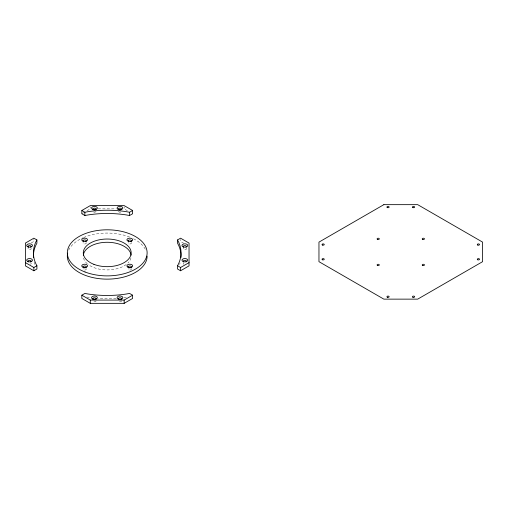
<?xml version="1.0" encoding="UTF-8"?>
<svg xmlns="http://www.w3.org/2000/svg" width="508" height="508" viewBox="0 0 508 508"><rect width="100%" height="100%" fill="white"/><g stroke="black" fill="none" stroke-linecap="round" stroke-linejoin="round"><path stroke-width="0.38" stroke-dasharray="2.54 1.91" d="M31.261 242.945L33.865 241.44L33.865 239.484M81.826 213.747L83.782 212.623M87.033 210.744L90.291 208.864L90.291 206.908M98.165 208.864L116.275 208.864M86.817 297.04L88.113 297.269A73.812 42.615 0 0 0 90.456 297.605M127.4 210.744L124.149 208.864L124.149 206.908M183.833 243.319L180.575 241.44L180.575 239.484M96.006 211.512A1.594 0.921 0 0 1 93.669 212.071M120.771 212.071A1.594 0.921 0 0 1 119.177 212.071M118.847 211.925A1.594 0.921 0 0 1 118.427 211.512M68.682 250.139A39.897 23.038 0 0 1 82.931 237.827M83.623 237.522A39.897 23.038 0 0 1 130.81 237.522M133.528 238.779A39.897 23.038 0 0 1 145.758 250.139M130.956 257.905A23.94 13.824 0 0 1 127.953 263.011M126.213 264.516A23.94 13.824 0 0 1 88.227 264.516M87.312 263.779A23.94 13.824 0 0 1 83.483 257.905M131.172 242.608A1.594 0.921 0 0 1 129.788 243.992A1.594 0.921 0 0 1 128.41 242.608M86.03 242.608A1.594 0.921 0 0 1 84.652 243.992A1.594 0.921 0 0 1 83.268 242.608M131.172 268.675A1.594 0.921 0 0 1 129.788 270.053A1.594 0.921 0 0 1 128.41 268.675M86.03 268.675A1.594 0.921 0 0 1 84.652 270.053A1.594 0.921 0 0 1 83.268 268.675M180.048 263.042A73.812 42.615 0 0 1 179.616 264.414M126.327 297.269A73.812 42.615 0 0 1 123.984 297.605M116.167 298.406A73.812 42.615 0 0 1 98.266 298.406M34.823 264.414A73.812 42.615 0 0 1 34.036 261.664M30.702 262.814A1.594 0.921 0 0 1 30.372 264.262M30.956 248.279A1.594 0.921 0 0 1 29.578 249.663A1.594 0.921 0 0 1 28.194 248.279M121.571 300.926A1.594 0.921 0 0 1 119.971 301.847A1.594 0.921 0 0 1 118.377 300.926M96.063 300.926A1.594 0.921 0 0 1 94.469 301.847A1.594 0.921 0 0 1 92.869 300.926M186.246 248.279A1.594 0.921 0 0 1 184.861 249.663A1.594 0.921 0 0 1 183.483 248.279M184.067 264.262A1.594 0.921 0 0 1 183.737 262.814"/><path stroke-width="0.76" d="M36.906 239.941L35.922 241.814A73.812 42.615 0 0 0 35.922 263.874L36.906 265.748L36.906 269.005L33.865 270.764L25.4 265.875L25.4 243.072L33.865 238.182L36.906 239.941L36.906 243.199L35.922 245.072A73.812 42.615 0 0 0 33.445 257.499M177.533 265.748L178.518 263.874A73.812 42.615 0 0 0 178.518 241.814L177.533 239.941L180.575 238.182L189.04 243.072L189.04 265.875L180.575 270.764L177.533 269.005L177.533 265.748L180.575 267.506L189.04 262.617M81.826 210.49L90.291 205.607L124.149 205.607L132.613 210.49L132.613 213.747L129.572 215.506L126.327 214.935A73.812 42.615 0 0 0 88.113 214.935L84.868 215.506L81.826 213.747L81.826 210.49L84.868 212.249L88.113 211.677A73.812 42.615 0 0 1 126.327 211.677L129.572 212.249L132.613 210.49M25.4 262.617L33.865 267.506L36.906 265.748M81.826 295.192L84.868 293.44L88.113 294.011A73.812 42.615 0 0 0 126.327 294.011L129.572 293.44L132.613 295.192L132.613 298.45L124.149 303.339L90.291 303.339L81.826 298.45L81.826 295.192L90.291 300.082L124.149 300.082L132.613 295.192M180.575 267.506L180.575 270.764M177.533 239.941L177.533 243.199L178.518 245.072A73.812 42.615 0 0 1 180.994 257.499M129.572 212.249L129.572 215.506M124.149 300.082L124.149 303.339M90.291 300.082L90.291 303.339M84.868 212.249L84.868 215.506M33.865 267.506L33.865 270.764M183.737 247.174A1.594 0.921 0 0 1 183.737 245.872A1.594 0.921 0 0 1 185.992 245.872A1.594 0.921 0 0 1 185.992 247.174M183.737 261.899A1.594 0.921 0 0 1 183.737 260.598A1.594 0.921 0 0 1 185.992 260.598A1.594 0.921 0 0 1 185.992 261.899M119.177 299.51A1.594 0.921 0 0 1 118.751 298.12A1.594 0.921 0 0 1 121.196 298.12A1.594 0.921 0 0 1 120.771 299.51M93.669 299.51A1.594 0.921 0 0 1 93.243 298.12A1.594 0.921 0 0 1 95.688 298.12A1.594 0.921 0 0 1 95.263 299.51M28.448 261.899A1.594 0.921 0 0 1 28.448 260.598A1.594 0.921 0 0 1 30.702 260.598A1.594 0.921 0 0 1 30.702 261.899M28.448 247.174A1.594 0.921 0 0 1 28.448 245.872A1.594 0.921 0 0 1 30.702 245.872A1.594 0.921 0 0 1 30.702 247.174M93.085 209.518A1.594 0.921 0 0 1 94.329 208.14A1.594 0.921 0 0 1 95.968 209.372A1.594 0.921 0 0 1 93.339 209.709M121.101 209.709A1.594 0.921 0 0 1 118.472 209.372A1.594 0.921 0 0 1 120.11 208.14A1.594 0.921 0 0 1 121.355 209.518M128.664 241.51A1.594 0.921 0 0 1 128.664 240.201A1.594 0.921 0 0 1 130.918 240.201A1.594 0.921 0 0 1 130.918 241.51M83.522 241.51A1.594 0.921 0 0 1 83.522 240.201A1.594 0.921 0 0 1 85.776 240.201A1.594 0.921 0 0 1 85.776 241.51M128.41 267.379A1.594 0.921 0 0 1 129.788 265.995A1.594 0.921 0 0 1 131.172 267.379M130.918 267.57A1.594 0.921 0 0 1 128.664 267.57M83.268 267.379A1.594 0.921 0 0 1 84.652 265.995A1.594 0.921 0 0 1 86.03 267.379M85.446 267.716A1.594 0.921 0 0 1 83.522 267.57M147.117 256.102A39.897 23.038 0 0 1 104.61 279.089A39.897 23.038 0 0 1 67.659 253.092M83.331 255.2A23.94 13.824 0 0 1 107.22 242.278A23.94 13.824 0 0 1 131.108 255.2M383.851 204.661L318.961 242.126L318.961 261.671L383.851 299.136L417.709 299.136L482.6 261.671L482.6 242.126L417.709 204.661L383.851 204.661M85.052 271.996A39.897 23.038 0 0 0 147.034 254.349A39.897 23.038 0 0 0 89.573 232.181A39.897 23.038 0 0 0 85.052 271.996M93.916 264.338A23.94 13.824 0 0 0 131.108 253.746A23.94 13.824 0 0 0 96.634 240.449A23.94 13.824 0 0 0 93.916 264.338M83.21 267.31A2.87 1.657 0 0 0 87.522 265.875A2.87 1.657 0 0 0 83.21 264.439A2.87 1.657 0 0 0 83.21 267.31M83.21 241.249A2.87 1.657 0 0 0 87.522 239.814A2.87 1.657 0 0 0 83.21 238.379A2.87 1.657 0 0 0 83.21 241.249M127.762 267.049A2.87 1.657 0 0 0 132.563 266.306A2.87 1.657 0 0 0 129.045 264.274A2.87 1.657 0 0 0 127.762 267.049M128.353 241.249A2.87 1.657 0 0 0 132.664 239.814A2.87 1.657 0 0 0 128.353 238.379A2.87 1.657 0 0 0 128.353 241.249M28.137 261.645A2.87 1.657 0 0 0 32.449 260.204A2.87 1.657 0 0 0 28.137 258.769A2.87 1.657 0 0 0 28.137 261.645M28.137 246.92A2.87 1.657 0 0 0 32.449 245.478A2.87 1.657 0 0 0 28.137 244.043A2.87 1.657 0 0 0 28.137 246.92M93.028 299.11A2.87 1.657 0 0 0 97.339 297.669A2.87 1.657 0 0 0 93.028 296.234A2.87 1.657 0 0 0 93.028 299.11M118.535 299.11A2.87 1.657 0 0 0 122.847 297.669A2.87 1.657 0 0 0 118.535 296.234A2.87 1.657 0 0 0 118.535 299.11M183.426 246.92A2.87 1.657 0 0 0 187.738 245.478A2.87 1.657 0 0 0 183.426 244.043A2.87 1.657 0 0 0 183.426 246.92M183.426 261.645A2.87 1.657 0 0 0 187.738 260.204A2.87 1.657 0 0 0 183.426 258.769A2.87 1.657 0 0 0 183.426 261.645M93.028 209.455A2.87 1.657 0 0 0 97.339 208.013A2.87 1.657 0 0 0 93.028 206.578A2.87 1.657 0 0 0 93.028 209.455M117.939 209.188A2.87 1.657 0 0 0 122.746 208.445A2.87 1.657 0 0 0 119.228 206.413A2.87 1.657 0 0 0 117.939 209.188M322.58 245.097A1.118 0.648 0 0 0 324.256 244.539A1.118 0.648 0 0 0 322.58 243.98A1.118 0.648 0 0 0 322.58 245.097M322.58 259.823A1.118 0.648 0 0 0 324.256 259.264A1.118 0.648 0 0 0 322.58 258.705A1.118 0.648 0 0 0 322.58 259.823M387.471 297.282A1.118 0.648 0 0 0 389.147 296.729A1.118 0.648 0 0 0 387.471 296.17A1.118 0.648 0 0 0 387.471 297.282M412.972 297.282A1.118 0.648 0 0 0 414.649 296.729A1.118 0.648 0 0 0 412.972 296.17A1.118 0.648 0 0 0 412.972 297.282M477.863 259.823A1.118 0.648 0 0 0 479.539 259.264A1.118 0.648 0 0 0 477.863 258.705A1.118 0.648 0 0 0 477.863 259.823M477.863 245.097A1.118 0.648 0 0 0 479.539 244.539A1.118 0.648 0 0 0 477.863 243.98A1.118 0.648 0 0 0 477.863 245.097M412.972 207.632A1.118 0.648 0 0 0 414.649 207.074A1.118 0.648 0 0 0 412.972 206.515A1.118 0.648 0 0 0 412.972 207.632M387.236 207.524A1.118 0.648 0 0 0 389.109 207.239A1.118 0.648 0 0 0 387.737 206.451A1.118 0.648 0 0 0 387.236 207.524M377.654 265.487A1.118 0.648 0 0 0 379.324 264.928A1.118 0.648 0 0 0 377.654 264.37A1.118 0.648 0 0 0 377.654 265.487M422.796 265.487A1.118 0.648 0 0 0 424.466 264.928A1.118 0.648 0 0 0 422.796 264.37A1.118 0.648 0 0 0 422.796 265.487M422.796 239.427A1.118 0.648 0 0 0 424.466 238.868A1.118 0.648 0 0 0 422.796 238.309A1.118 0.648 0 0 0 422.796 239.427M377.654 239.427A1.118 0.648 0 0 0 379.324 238.868A1.118 0.648 0 0 0 377.654 238.309A1.118 0.648 0 0 0 377.654 239.427"/></g></svg>
